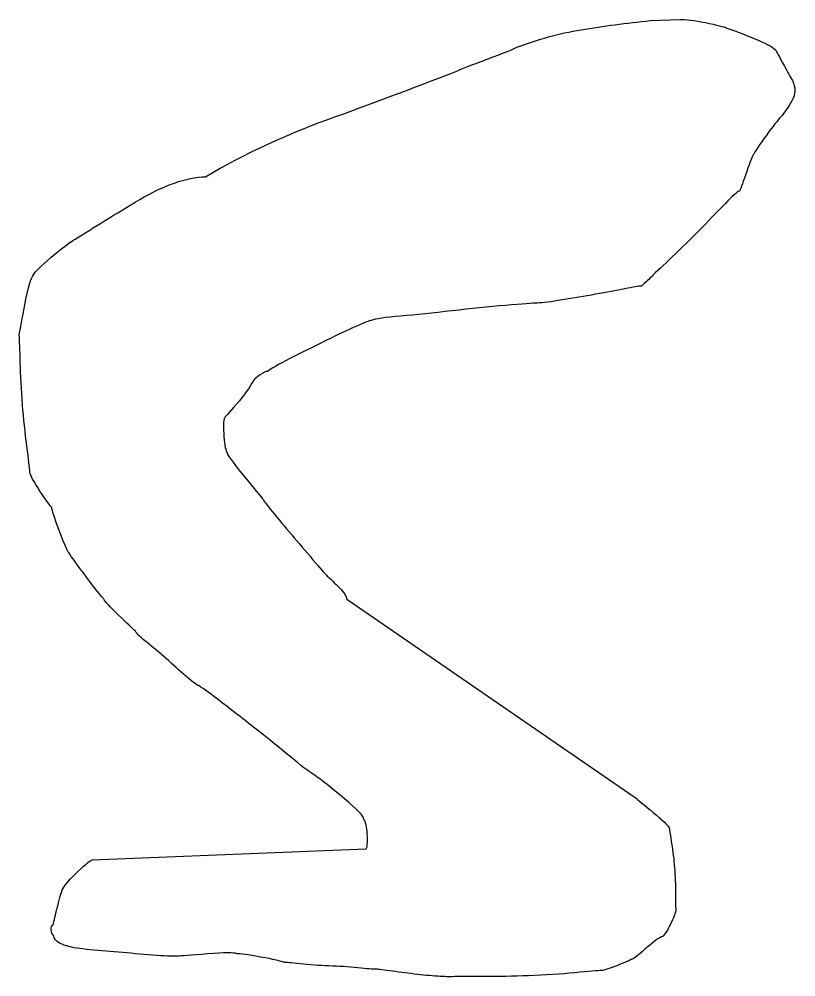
# Model space of a CAD drawing. Header units: centimetres. Extents: x -16.1 to 18, y -12.1 to -8.
# Drawn here: x -1.096 to 0.454, y -11.503 to -9.59 of the extents above; entities that cross this region are included whole.
import ezdxf

# ---------------------------------------------------------------- set-up
doc = ezdxf.new("R2010")
doc.units = ezdxf.units.CM
doc.header["$MEASUREMENT"] = 0
doc.layers.add('Layer 1', color=7, linetype='Continuous')

msp = doc.modelspace()

# ---------------------------------------------------------------- linework, layer by layer
at = {"layer": 'Layer 1', "color": 15}
msp.add_open_spline([(-0.38446, -11.48735), (-0.38162, -11.48727), (-0.37242, -11.48838), (-0.35678, -11.49053), (-0.35678, -11.49053), (-0.34105, -11.49268), (-0.32473, -11.49483), (-0.30771, -11.49697), (-0.30771, -11.49697), (-0.29061, -11.49913), (-0.27497, -11.50059), (-0.26087, -11.50136), (-0.26087, -11.50136), (-0.24678, -11.50222), (-0.23689, -11.50256), (-0.23122, -11.5023), (-0.23122, -11.5023), (-0.21997, -11.50188), (-0.19959, -11.5017), (-0.17003, -11.50196), (-0.17003, -11.50196), (-0.14047, -11.50213), (-0.11022, -11.50153), (-0.07937, -11.50033), (-0.07937, -11.50033), (-0.04576, -11.49895), (-0.01491, -11.49697), (0.01302, -11.49448), (0.01302, -11.49448), (0.04095, -11.49182), (0.05917, -11.49036), (0.06751, -11.49002), (0.06751, -11.49002), (0.07034, -11.48993), (0.07997, -11.48667), (0.09638, -11.48039), (0.09638, -11.48039), (0.1128, -11.47403), (0.12371, -11.46939), (0.12904, -11.46629), (0.12904, -11.46629), (0.13446, -11.46337), (0.14365, -11.4559), (0.1568, -11.44404), (0.1568, -11.44404), (0.17003, -11.43226), (0.18069, -11.4247), (0.18886, -11.42152), (0.18886, -11.42152), (0.19401, -11.41576), (0.1996, -11.40631), (0.20561, -11.39333), (0.20561, -11.39333), (0.21163, -11.38035), (0.21455, -11.37245), (0.21438, -11.3697), (0.21438, -11.3697), (0.21369, -11.36119), (0.21344, -11.34924), (0.2136, -11.33369), (0.2136, -11.33369), (0.21378, -11.31822), (0.21326, -11.30198), (0.21189, -11.28505), (0.21189, -11.28505), (0.2106, -11.2682), (0.20862, -11.25205), (0.20596, -11.23658), (0.20596, -11.23658), (0.20338, -11.22119), (0.20183, -11.21062), (0.2014, -11.20504), (0.2014, -11.20504), (0.19814, -11.19953), (0.18748, -11.18948), (0.16944, -11.17461), (0.16944, -11.17461), (0.15139, -11.15983), (0.13927, -11.14977), (0.13325, -11.14436), (0.13325, -11.14436), (0.13325, -11.14436), (-0.44246, -10.74869), (-0.44246, -10.74869), (-0.44246, -10.74869), (-0.44289, -10.74302), (-0.44771, -10.73546), (-0.4569, -10.726), (-0.4569, -10.726), (-0.46619, -10.71655), (-0.47366, -10.70907), (-0.47976, -10.70374), (-0.47976, -10.70374), (-0.48286, -10.70099), (-0.49136, -10.69145), (-0.5052, -10.67512), (-0.5052, -10.67512), (-0.51912, -10.65871), (-0.53313, -10.64238), (-0.54706, -10.62597), (-0.54706, -10.62597), (-0.56106, -10.60964), (-0.5743, -10.59391), (-0.58676, -10.57887), (-0.58676, -10.57887), (-0.59914, -10.56383), (-0.60704, -10.5536), (-0.61022, -10.54811), (-0.61022, -10.54811), (-0.61959, -10.53719), (-0.63351, -10.52009), (-0.65225, -10.49688), (-0.65225, -10.49688), (-0.67098, -10.4736), (-0.68044, -10.46062), (-0.6806, -10.45778), (-0.6806, -10.45778), (-0.68387, -10.45237), (-0.68619, -10.44111), (-0.68748, -10.42418), (-0.68748, -10.42418), (-0.68903, -10.4045), (-0.68868, -10.39187), (-0.68628, -10.38602), (-0.68628, -10.38602), (-0.68628, -10.38602), (-0.67855, -10.37725), (-0.66299, -10.35964), (-0.66299, -10.35964), (-0.64752, -10.34211), (-0.63617, -10.32612), (-0.62879, -10.31168), (-0.62879, -10.31168), (-0.62629, -10.30876), (-0.62157, -10.30506), (-0.61486, -10.30051), (-0.61486, -10.30051), (-0.60825, -10.29604), (-0.60343, -10.29372), (-0.6006, -10.29355), (-0.6006, -10.29355), (-0.58736, -10.28461), (-0.56983, -10.27473), (-0.54809, -10.2639), (-0.54809, -10.2639), (-0.52643, -10.25324), (-0.50477, -10.24241), (-0.48311, -10.23159), (-0.48311, -10.23159), (-0.46146, -10.22084), (-0.44169, -10.21156), (-0.42407, -10.20383), (-0.42407, -10.20383), (-0.40637, -10.196), (-0.39614, -10.19205), (-0.3933, -10.19197), (-0.3933, -10.19197), (-0.38514, -10.18879), (-0.36572, -10.18587), (-0.33487, -10.1832), (-0.33487, -10.1832), (-0.3041, -10.18054), (-0.26998, -10.17701), (-0.23234, -10.17263), (-0.23234, -10.17263), (-0.19461, -10.16833), (-0.15903, -10.16473), (-0.12543, -10.16189), (-0.12543, -10.16189), (-0.09191, -10.15905), (-0.07094, -10.15751), (-0.06243, -10.15716), (-0.06243, -10.15716), (-0.05126, -10.15673), (-0.03459, -10.15467), (-0.01233, -10.15089), (-0.01233, -10.15089), (0.00993, -10.14719), (0.0321, -10.14349), (0.05436, -10.13971), (0.05436, -10.13971), (0.07653, -10.13593), (0.09595, -10.13232), (0.11263, -10.12889), (0.11263, -10.12889), (0.12921, -10.12536), (0.1403, -10.12347), (0.14597, -10.12321), (0.14597, -10.12321), (0.14597, -10.12321), (0.14924, -10.12029), (0.15577, -10.11436), (0.15577, -10.11436), (0.1623, -10.10852), (0.16823, -10.10259), (0.17347, -10.09674), (0.17347, -10.09674), (0.18654, -10.08489), (0.20226, -10.0701), (0.22057, -10.0524), (0.22057, -10.0524), (0.23887, -10.03478), (0.25649, -10.01699), (0.27342, -9.99946), (0.27342, -9.99946), (0.29035, -9.98175), (0.30531, -9.96637), (0.31837, -9.95313), (0.31837, -9.95313), (0.33143, -9.9399), (0.33925, -9.9332), (0.34209, -9.93311), (0.34209, -9.93311), (0.3445, -9.92735), (0.34905, -9.91446), (0.35593, -9.89444), (0.35593, -9.89444), (0.36289, -9.87442), (0.36753, -9.8629), (0.37011, -9.85998), (0.37011, -9.85998), (0.37251, -9.85422), (0.38068, -9.84184), (0.39469, -9.82294), (0.39469, -9.82294), (0.40861, -9.80403), (0.41823, -9.79157), (0.42347, -9.78581), (0.42347, -9.78581), (0.43121, -9.77705), (0.43877, -9.76613), (0.44616, -9.75315), (0.44616, -9.75315), (0.45364, -9.74009), (0.45398, -9.72668), (0.4472, -9.71285), (0.4472, -9.71285), (0.44401, -9.70726), (0.43739, -9.69557), (0.4276, -9.67761), (0.4276, -9.67761), (0.41772, -9.65965), (0.41282, -9.65071), (0.41282, -9.65071), (0.41282, -9.65071), (0.40671, -9.64529), (0.39279, -9.63808), (0.37096, -9.62914), (0.37096, -9.62914), (0.34914, -9.62012), (0.33109, -9.61307), (0.31656, -9.60808), (0.31656, -9.60808), (0.31072, -9.60551), (0.29637, -9.6019), (0.27351, -9.59708), (0.27351, -9.59708), (0.25065, -9.59245), (0.23355, -9.59029), (0.22229, -9.59072), (0.22229, -9.59072), (0.22229, -9.59072), (0.16333, -9.59322), (0.16333, -9.59322), (0.16333, -9.59322), (0.11598, -9.59794), (0.06992, -9.60405), (0.02548, -9.61152), (0.02548, -9.61152), (-0.01895, -9.619), (-0.06166, -9.63069), (-0.10257, -9.64642), (-0.10257, -9.64642), (-0.10807, -9.64951), (-0.12775, -9.65733), (-0.16204, -9.67005), (-0.16204, -9.67005), (-0.19616, -9.68277), (-0.21601, -9.69067), (-0.22134, -9.69359), (-0.22134, -9.69359), (-0.31158, -9.7284), (-0.39838, -9.76089), (-0.48183, -9.79122), (-0.48183, -9.79122), (-0.56527, -9.82139), (-0.64606, -9.85929), (-0.72409, -9.90484), (-0.72409, -9.90484), (-0.76345, -9.90647), (-0.80728, -9.92168), (-0.85558, -9.95047), (-0.85558, -9.95047), (-0.90405, -9.97927), (-0.94702, -10.00573), (-0.9845, -10.0298), (-0.9845, -10.0298), (-0.99523, -10.03598), (-1.01131, -10.04793), (-1.03236, -10.06572), (-1.03236, -10.06572), (-1.0535, -10.08351), (-1.06519, -10.09528), (-1.0676, -10.10104), (-1.0676, -10.10104), (-1.07275, -10.10689), (-1.07834, -10.12554), (-1.08427, -10.15681), (-1.08427, -10.15681), (-1.09028, -10.1881), (-1.09424, -10.20941), (-1.09622, -10.22084), (-1.09622, -10.22084), (-1.09527, -10.23201), (-1.09458, -10.25041), (-1.0939, -10.27568), (-1.0939, -10.27568), (-1.09338, -10.30111), (-1.09183, -10.3293), (-1.08943, -10.36024), (-1.08943, -10.36024), (-1.08719, -10.38834), (-1.08436, -10.41584), (-1.08083, -10.44249), (-1.08083, -10.44249), (-1.07739, -10.46912), (-1.07533, -10.48666), (-1.07464, -10.49517), (-1.07464, -10.49517), (-1.07422, -10.50075), (-1.06751, -10.51321), (-1.05479, -10.53246), (-1.05479, -10.53246), (-1.04199, -10.55171), (-1.03408, -10.56263), (-1.03116, -10.56538), (-1.03116, -10.56538), (-1.03064, -10.57096), (-1.026, -10.58557), (-1.01706, -10.6093), (-1.01706, -10.6093), (-1.00821, -10.63284), (-1.00211, -10.64745), (-0.99885, -10.65295), (-0.99885, -10.65295), (-0.99558, -10.65845), (-0.98535, -10.67289), (-0.96808, -10.69618), (-0.96808, -10.69618), (-0.95063, -10.71947), (-0.9374, -10.73658), (-0.92812, -10.7474), (-0.92812, -10.7474), (-0.92485, -10.75299), (-0.91488, -10.7639), (-0.89812, -10.78006), (-0.89812, -10.78006), (-0.88136, -10.79639), (-0.86993, -10.80722), (-0.86383, -10.81255), (-0.86383, -10.81255), (-0.86065, -10.81813), (-0.85301, -10.82561), (-0.84106, -10.83489), (-0.84106, -10.83489), (-0.82903, -10.84434), (-0.81622, -10.85509), (-0.80255, -10.8672), (-0.80255, -10.8672), (-0.78898, -10.87941), (-0.77617, -10.89084), (-0.76406, -10.90166), (-0.76406, -10.90166), (-0.75194, -10.9125), (-0.74291, -10.9192), (-0.73707, -10.92177), (-0.73707, -10.92177), (-0.72822, -10.92702), (-0.71258, -10.93836), (-0.69006, -10.95581), (-0.69006, -10.95581), (-0.66754, -10.97326), (-0.64357, -10.99199), (-0.61804, -11.0121), (-0.61804, -11.0121), (-0.5926, -11.03221), (-0.56931, -11.05112), (-0.54826, -11.06856), (-0.54826, -11.06856), (-0.52711, -11.08601), (-0.51371, -11.09607), (-0.50787, -11.09864), (-0.50787, -11.09864), (-0.49291, -11.1093), (-0.47271, -11.12537), (-0.44702, -11.14694), (-0.44702, -11.14694), (-0.42141, -11.16851), (-0.40843, -11.18209), (-0.408, -11.18776), (-0.408, -11.18776), (-0.40473, -11.19318), (-0.40259, -11.20306), (-0.40147, -11.21715), (-0.40147, -11.21715), (-0.40035, -11.23116), (-0.40095, -11.24104), (-0.40336, -11.2468), (-0.40336, -11.2468), (-0.40336, -11.2468), (-0.95046, -11.26923), (-0.95046, -11.26923), (-0.95046, -11.26923), (-0.9533, -11.26932), (-0.96249, -11.2768), (-0.97822, -11.29158), (-0.97822, -11.29158), (-0.99395, -11.30636), (-1.00426, -11.31805), (-1.00925, -11.32673), (-1.00925, -11.32673), (-1.01156, -11.3324), (-1.015, -11.34383), (-1.01921, -11.36102), (-1.01921, -11.36102), (-1.02351, -11.37812), (-1.02677, -11.39101), (-1.02884, -11.39952), (-1.02884, -11.39952), (-1.03167, -11.39961), (-1.03288, -11.40253), (-1.03245, -11.40811), (-1.03245, -11.40811), (-1.03202, -11.41378), (-1.03021, -11.41791), (-1.0272, -11.42066), (-1.0272, -11.42066), (-1.02669, -11.42625), (-1.02291, -11.43097), (-1.01552, -11.43502), (-1.01552, -11.43502), (-1.00821, -11.43897), (-1.00306, -11.44077), (-1.00031, -11.44069), (-1.00031, -11.44069), (-0.99446, -11.44326), (-0.98166, -11.44559), (-0.9618, -11.44764), (-0.9618, -11.44764), (-0.94187, -11.44954), (-0.92064, -11.45151), (-0.89795, -11.45349), (-0.89795, -11.45349), (-0.87535, -11.45538), (-0.85266, -11.45718), (-0.82997, -11.45908), (-0.82997, -11.45908), (-0.80728, -11.46105), (-0.79036, -11.46174), (-0.77909, -11.46123), (-0.77909, -11.46123), (-0.77351, -11.46105), (-0.754, -11.45951), (-0.7204, -11.45675), (-0.7204, -11.45675), (-0.68688, -11.45392), (-0.66711, -11.45383), (-0.66127, -11.45641), (-0.66127, -11.45641), (-0.65568, -11.45616), (-0.64004, -11.45839), (-0.61435, -11.46294), (-0.61435, -11.46294), (-0.58865, -11.46759), (-0.57292, -11.47119), (-0.56699, -11.47378), (-0.56699, -11.47378), (-0.56416, -11.4736), (-0.55367, -11.47455), (-0.53519, -11.4767), (-0.53519, -11.4767), (-0.51672, -11.47875), (-0.49764, -11.48005), (-0.47787, -11.48073), (-0.47787, -11.48073), (-0.45802, -11.48125), (-0.43894, -11.48262), (-0.42046, -11.4846), (-0.42046, -11.4846), (-0.40207, -11.48675), (-0.38995, -11.48761), (-0.38446, -11.48735)], degree=3, knots=[0, 0, 0, 0, 0.0080645, 0.0080645, 0.0080645, 0.0080645, 0.016129, 0.016129, 0.016129, 0.016129, 0.0241935, 0.0241935, 0.0241935, 0.0241935, 0.0322581, 0.0322581, 0.0322581, 0.0322581, 0.0403226, 0.0403226, 0.0403226, 0.0403226, 0.0483871, 0.0483871, 0.0483871, 0.0483871, 0.0564516, 0.0564516, 0.0564516, 0.0564516, 0.0645161, 0.0645161, 0.0645161, 0.0645161, 0.0725806, 0.0725806, 0.0725806, 0.0725806, 0.0806452, 0.0806452, 0.0806452, 0.0806452, 0.0887097, 0.0887097, 0.0887097, 0.0887097, 0.0967742, 0.0967742, 0.0967742, 0.0967742, 0.1048387, 0.1048387, 0.1048387, 0.1048387, 0.1129032, 0.1129032, 0.1129032, 0.1129032, 0.1209677, 0.1209677, 0.1209677, 0.1209677, 0.1290323, 0.1290323, 0.1290323, 0.1290323, 0.1370968, 0.1370968, 0.1370968, 0.1370968, 0.1451613, 0.1451613, 0.1451613, 0.1451613, 0.1532258, 0.1532258, 0.1532258, 0.1532258, 0.1612903, 0.1612903, 0.1612903, 0.1612903, 0.1693548, 0.1693548, 0.1693548, 0.1693548, 0.1774194, 0.1774194, 0.1774194, 0.1774194, 0.1854839, 0.1854839, 0.1854839, 0.1854839, 0.1935484, 0.1935484, 0.1935484, 0.1935484, 0.2016129, 0.2016129, 0.2016129, 0.2016129, 0.2096774, 0.2096774, 0.2096774, 0.2096774, 0.2177419, 0.2177419, 0.2177419, 0.2177419, 0.2258065, 0.2258065, 0.2258065, 0.2258065, 0.233871, 0.233871, 0.233871, 0.233871, 0.2419355, 0.2419355, 0.2419355, 0.2419355, 0.25, 0.25, 0.25, 0.25, 0.2580645, 0.2580645, 0.2580645, 0.2580645, 0.266129, 0.266129, 0.266129, 0.266129, 0.2741935, 0.2741935, 0.2741935, 0.2741935, 0.2822581, 0.2822581, 0.2822581, 0.2822581, 0.2903226, 0.2903226, 0.2903226, 0.2903226, 0.2983871, 0.2983871, 0.2983871, 0.2983871, 0.3064516, 0.3064516, 0.3064516, 0.3064516, 0.3145161, 0.3145161, 0.3145161, 0.3145161, 0.3225806, 0.3225806, 0.3225806, 0.3225806, 0.3306452, 0.3306452, 0.3306452, 0.3306452, 0.3387097, 0.3387097, 0.3387097, 0.3387097, 0.3467742, 0.3467742, 0.3467742, 0.3467742, 0.3548387, 0.3548387, 0.3548387, 0.3548387, 0.3629032, 0.3629032, 0.3629032, 0.3629032, 0.3709677, 0.3709677, 0.3709677, 0.3709677, 0.3790323, 0.3790323, 0.3790323, 0.3790323, 0.3870968, 0.3870968, 0.3870968, 0.3870968, 0.3951613, 0.3951613, 0.3951613, 0.3951613, 0.4032258, 0.4032258, 0.4032258, 0.4032258, 0.4112903, 0.4112903, 0.4112903, 0.4112903, 0.4193548, 0.4193548, 0.4193548, 0.4193548, 0.4274194, 0.4274194, 0.4274194, 0.4274194, 0.4354839, 0.4354839, 0.4354839, 0.4354839, 0.4435484, 0.4435484, 0.4435484, 0.4435484, 0.4516129, 0.4516129, 0.4516129, 0.4516129, 0.4596774, 0.4596774, 0.4596774, 0.4596774, 0.4677419, 0.4677419, 0.4677419, 0.4677419, 0.4758065, 0.4758065, 0.4758065, 0.4758065, 0.483871, 0.483871, 0.483871, 0.483871, 0.4919355, 0.4919355, 0.4919355, 0.4919355, 0.5, 0.5, 0.5, 0.5, 0.5080645, 0.5080645, 0.5080645, 0.5080645, 0.516129, 0.516129, 0.516129, 0.516129, 0.5241935, 0.5241935, 0.5241935, 0.5241935, 0.5322581, 0.5322581, 0.5322581, 0.5322581, 0.5403226, 0.5403226, 0.5403226, 0.5403226, 0.5483871, 0.5483871, 0.5483871, 0.5483871, 0.5564516, 0.5564516, 0.5564516, 0.5564516, 0.5645161, 0.5645161, 0.5645161, 0.5645161, 0.5725806, 0.5725806, 0.5725806, 0.5725806, 0.5806452, 0.5806452, 0.5806452, 0.5806452, 0.5887097, 0.5887097, 0.5887097, 0.5887097, 0.5967742, 0.5967742, 0.5967742, 0.5967742, 0.6048387, 0.6048387, 0.6048387, 0.6048387, 0.6129032, 0.6129032, 0.6129032, 0.6129032, 0.6209677, 0.6209677, 0.6209677, 0.6209677, 0.6290323, 0.6290323, 0.6290323, 0.6290323, 0.6370968, 0.6370968, 0.6370968, 0.6370968, 0.6451613, 0.6451613, 0.6451613, 0.6451613, 0.6532258, 0.6532258, 0.6532258, 0.6532258, 0.6612903, 0.6612903, 0.6612903, 0.6612903, 0.6693548, 0.6693548, 0.6693548, 0.6693548, 0.6774194, 0.6774194, 0.6774194, 0.6774194, 0.6854839, 0.6854839, 0.6854839, 0.6854839, 0.6935484, 0.6935484, 0.6935484, 0.6935484, 0.7016129, 0.7016129, 0.7016129, 0.7016129, 0.7096774, 0.7096774, 0.7096774, 0.7096774, 0.7177419, 0.7177419, 0.7177419, 0.7177419, 0.7258065, 0.7258065, 0.7258065, 0.7258065, 0.733871, 0.733871, 0.733871, 0.733871, 0.7419355, 0.7419355, 0.7419355, 0.7419355, 0.75, 0.75, 0.75, 0.75, 0.7580645, 0.7580645, 0.7580645, 0.7580645, 0.766129, 0.766129, 0.766129, 0.766129, 0.7741935, 0.7741935, 0.7741935, 0.7741935, 0.7822581, 0.7822581, 0.7822581, 0.7822581, 0.7903226, 0.7903226, 0.7903226, 0.7903226, 0.7983871, 0.7983871, 0.7983871, 0.7983871, 0.8064516, 0.8064516, 0.8064516, 0.8064516, 0.8145161, 0.8145161, 0.8145161, 0.8145161, 0.8225806, 0.8225806, 0.8225806, 0.8225806, 0.8306452, 0.8306452, 0.8306452, 0.8306452, 0.8387097, 0.8387097, 0.8387097, 0.8387097, 0.8467742, 0.8467742, 0.8467742, 0.8467742, 0.8548387, 0.8548387, 0.8548387, 0.8548387, 0.8629032, 0.8629032, 0.8629032, 0.8629032, 0.8709677, 0.8709677, 0.8709677, 0.8709677, 0.8790323, 0.8790323, 0.8790323, 0.8790323, 0.8870968, 0.8870968, 0.8870968, 0.8870968, 0.8951613, 0.8951613, 0.8951613, 0.8951613, 0.9032258, 0.9032258, 0.9032258, 0.9032258, 0.9112903, 0.9112903, 0.9112903, 0.9112903, 0.9193548, 0.9193548, 0.9193548, 0.9193548, 0.9274194, 0.9274194, 0.9274194, 0.9274194, 0.9354839, 0.9354839, 0.9354839, 0.9354839, 0.9435484, 0.9435484, 0.9435484, 0.9435484, 0.9516129, 0.9516129, 0.9516129, 0.9516129, 0.9596774, 0.9596774, 0.9596774, 0.9596774, 0.9677419, 0.9677419, 0.9677419, 0.9677419, 0.9758065, 0.9758065, 0.9758065, 0.9758065, 0.983871, 0.983871, 0.983871, 0.983871, 1, 1, 1, 1], dxfattribs=at)

doc.saveas('drawing.dxf')
